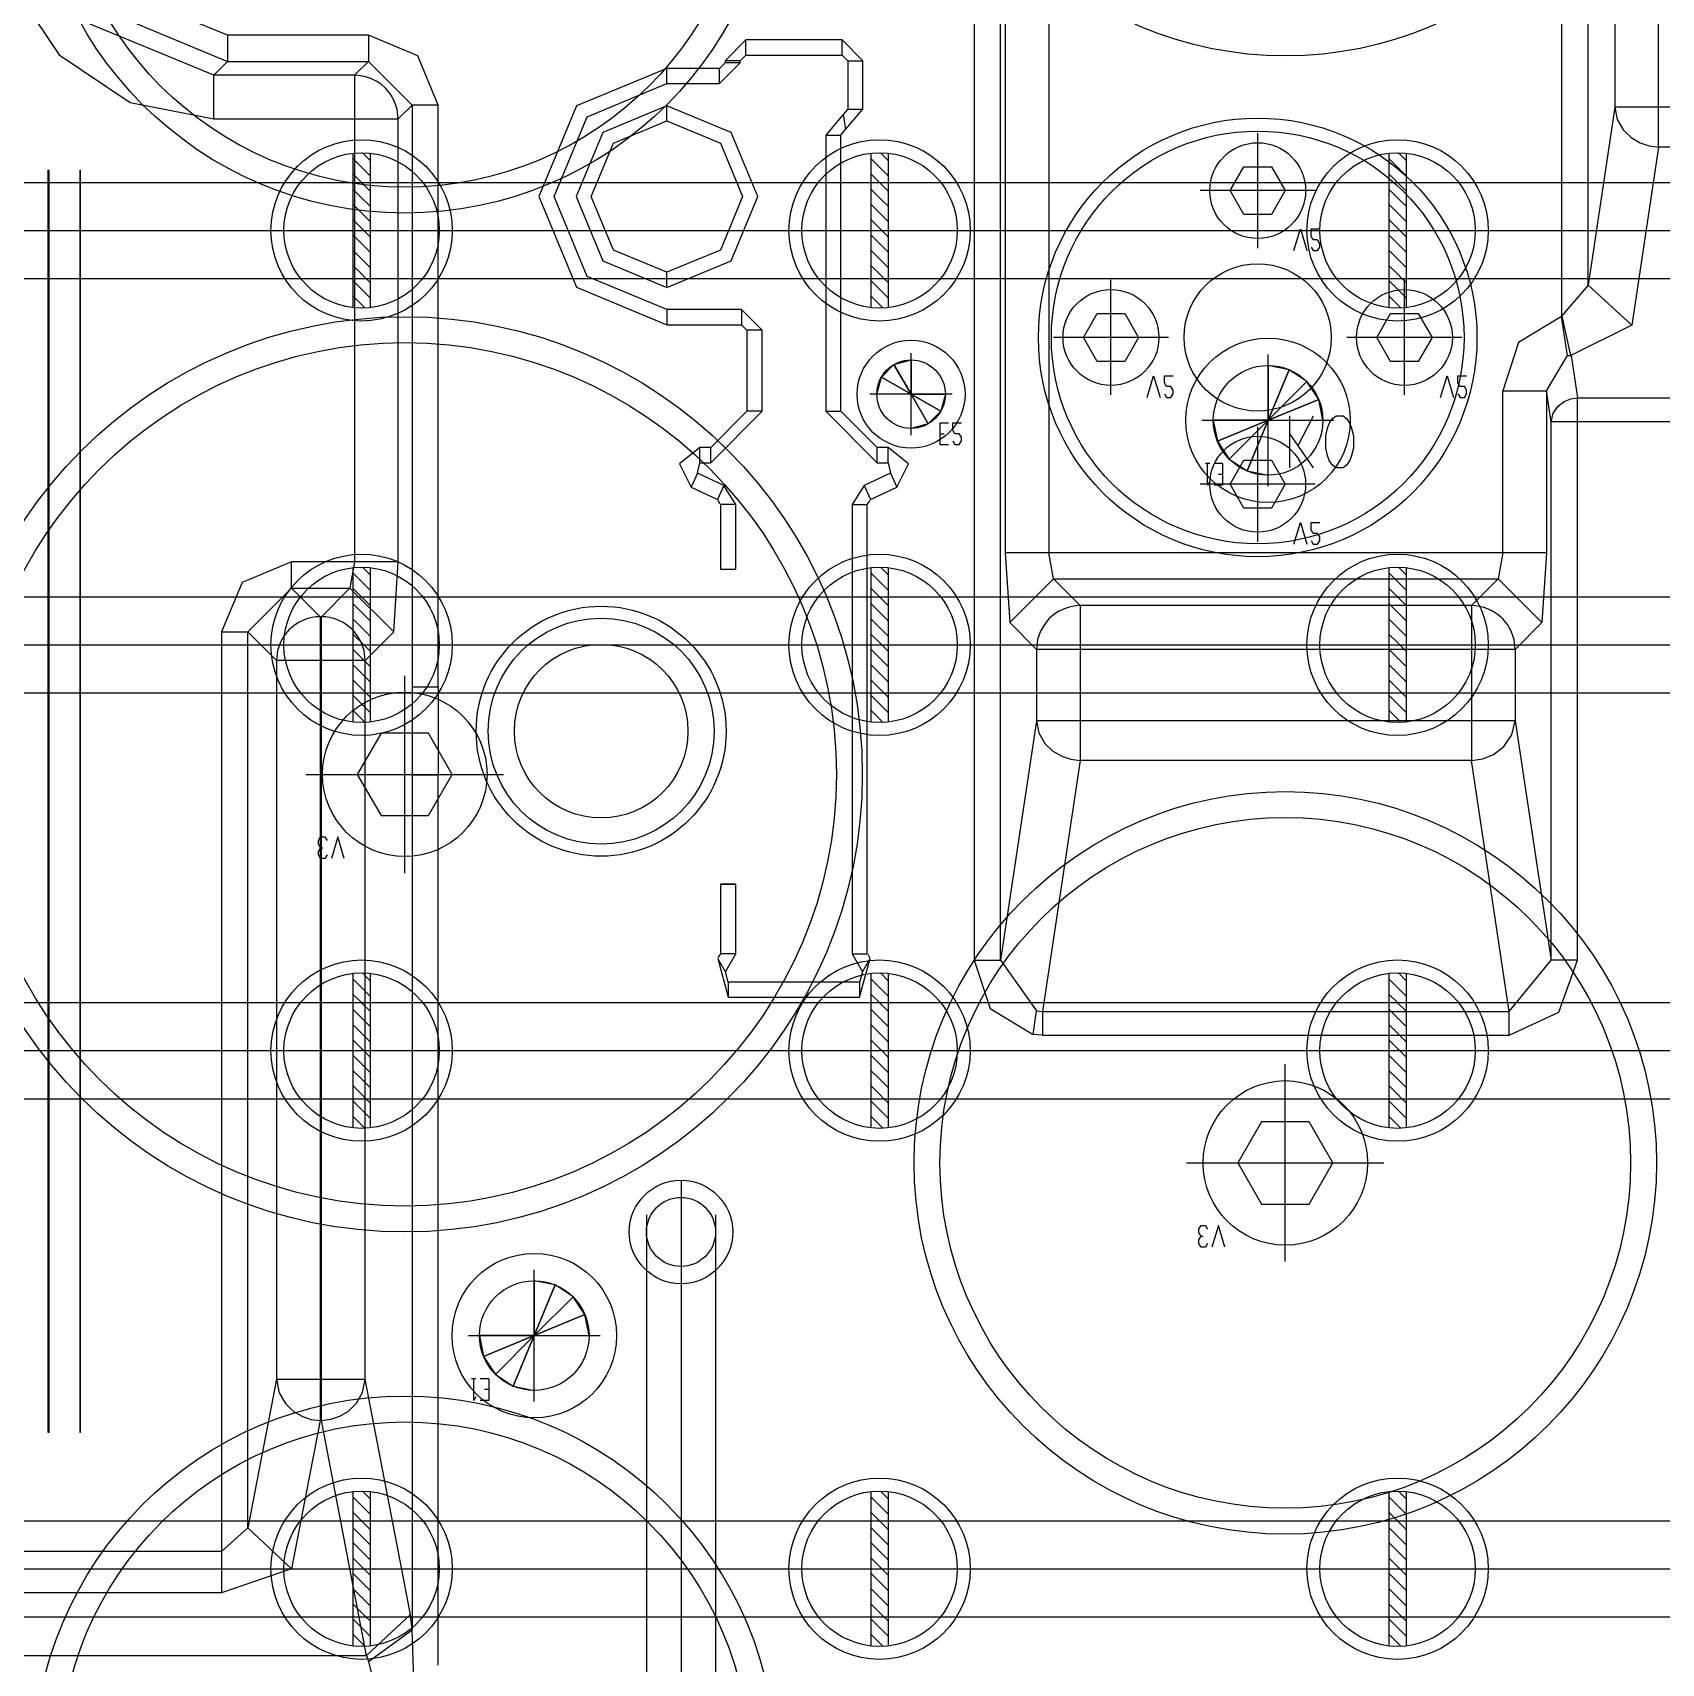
# Model space of a CAD drawing. Header units: millimetres. Extents: x -1 to 1014, y -756 to 757.
# Drawn here: x 125.1 to 175.8, y 266.5 to 317.2 of the extents above; entities that cross this region are included whole.
import ezdxf

# ---------------------------------------------------------------- set-up
doc = ezdxf.new("R2010")
doc.units = ezdxf.units.MM

# ---------------------------------------------------------------- blocks, each defined once
blk = doc.blocks.new('blockName2')
for points in [[(154.435, 337.868), (154.435, 288.337)], [(156.755, 338.153), (156.755, 301.008)], [(172.713, 308.379), (172.713, 338.153)], [(174.359, 338.168), (174.359, 314.862)], [(175.718, 313.627), (175.718, 338.168)], [(173.528, 309.325), (173.528, 337.338)], [(155.251, 288.337), (155.251, 337.052)], [(155.395, 337.196), (155.395, 301.008)], [(125.768, 321.728), (127.36, 317.882), (131.206, 316.289)], [(131.206, 317.105), (127.936, 318.457), (126.583, 321.728)], [(123.978, 321.298), (124.494, 318.695), (125.967, 316.489), (128.174, 315.016), (130.776, 314.499)], [(130.776, 315.859), (126.926, 317.448), (125.338, 321.298)], [(135.584, 317.105), (131.206, 317.105)], [(131.206, 317.105), (131.206, 316.289)], [(137.76, 314.929), (137.123, 316.468), (135.584, 317.105)], [(135.584, 317.105), (135.584, 316.289)], [(147.324, 316.956), (146.679, 316.311)], [(150.323, 316.956), (147.324, 316.956)], [(147.324, 316.484), (147.324, 316.956)], [(150.968, 316.311), (150.323, 316.956)], [(150.323, 316.484), (150.323, 316.956)], [(130.776, 315.859), (131.206, 316.289)], [(131.206, 316.289), (135.584, 316.289)], [(135.584, 316.289), (135.154, 315.859)], [(136.944, 314.929), (135.584, 316.289)], [(144.871, 316.07), (142.054, 314.903), (140.887, 312.086), (142.054, 309.268), (144.871, 308.101)], [(144.871, 315.598), (144.871, 316.07)], [(146.506, 316.07), (144.871, 316.07)], [(146.506, 315.598), (147.151, 316.243)], [(146.679, 316.243), (146.506, 316.07)], [(146.506, 315.598), (146.506, 316.07)], [(146.679, 316.311), (146.679, 316.243)], [(147.151, 316.311), (146.679, 316.311)], [(147.151, 316.243), (146.679, 316.243)], [(147.151, 316.311), (147.324, 316.484)], [(147.151, 316.243), (147.151, 316.311)], [(147.324, 316.484), (150.323, 316.484)], [(150.323, 316.484), (150.496, 316.311)], [(150.496, 316.311), (150.496, 314.806)], [(150.496, 316.311), (150.968, 316.311)], [(150.968, 314.806), (150.968, 316.311)], [(130.776, 314.499), (130.776, 315.859)], [(135.154, 315.859), (130.776, 315.859)], [(135.154, 315.859), (135.154, 300.723)], [(136.514, 314.499), (136.478, 314.802), (136.39, 315.06), (136.268, 315.273), (136.127, 315.444), (135.977, 315.578), (135.826, 315.678), (135.677, 315.752), (135.536, 315.803), (135.403, 315.835), (135.282, 315.852), (135.154, 315.859)], [(144.871, 308.574), (142.387, 309.603), (141.359, 312.086), (142.387, 314.569), (144.871, 315.598)], [(144.871, 315.598), (146.506, 315.598)], [(130.776, 314.499), (136.514, 314.499)], [(136.514, 314.499), (136.944, 314.929)], [(136.514, 300.723), (136.514, 314.499)], [(136.944, 314.929), (136.944, 296.824)], [(137.76, 314.929), (136.944, 314.929)], [(137.76, 296.824), (137.76, 314.929)], [(144.871, 314.911), (142.873, 314.083), (142.045, 312.086), (142.873, 310.088), (144.871, 309.26)], [(144.871, 309.26), (146.869, 310.088), (147.697, 312.086), (146.869, 314.083), (144.871, 314.911)], [(144.871, 314.439), (144.871, 314.911)], [(150.352, 314.635), (149.814, 314)], [(150.496, 314.806), (150.352, 314.635)], [(150.352, 314.635), (150.43, 314.17)], [(150.43, 314.17), (150.968, 314.806)], [(150.496, 314.806), (150.968, 314.806)], [(174.359, 314.862), (173.528, 309.325)], [(206.853, 314.862), (174.359, 314.862)], [(174.359, 314.862), (174.435, 314.486), (174.622, 314.161), (174.871, 313.918), (175.145, 313.757), (175.427, 313.663), (175.718, 313.627)], [(144.871, 309.732), (143.207, 310.422), (142.517, 312.086), (143.207, 313.749), (144.871, 314.439)], [(144.871, 314.439), (146.535, 313.749), (147.224, 312.086), (146.535, 310.422), (144.871, 309.732)], [(149.814, 314), (149.814, 305.407)], [(149.814, 314), (150.286, 314)], [(150.286, 314), (150.43, 314.17)], [(150.286, 305.407), (150.286, 314)], [(163.251, 310.481), (163.251, 314.058)], [(175.718, 313.627), (174.888, 308.09)], [(206.853, 313.627), (175.718, 313.627)], [(135.105, 313.436), (135.105, 308.632)], [(135.105, 313.27), (135.374, 313.001)], [(135.374, 313.001), (135.642, 312.732)], [(135.4, 313.45), (135.642, 313.207)], [(135.642, 313.436), (135.642, 308.632)], [(151.219, 313.436), (151.219, 308.632)], [(151.219, 313.27), (151.488, 313.001)], [(151.488, 313.001), (151.756, 312.732)], [(151.514, 313.45), (151.756, 313.207)], [(151.756, 313.436), (151.756, 308.632)], [(162.822, 311.526), (162.392, 312.27), (162.822, 313.013), (163.68, 313.013), (164.109, 312.27), (163.68, 311.526), (162.822, 311.526)], [(167.333, 313.436), (167.333, 308.632)], [(167.333, 313.27), (167.602, 313.001)], [(167.602, 313.001), (167.87, 312.732)], [(167.627, 313.45), (167.87, 313.207)], [(167.87, 313.436), (167.87, 308.632)], [(96.4318, 312.527), (270.999, 312.527)], [(125.627, 273.648), (125.627, 312.905)], [(125.627, 312.905), (125.653, 312.905)], [(125.653, 273.648), (125.653, 312.905)], [(126.607, 312.905), (126.607, 273.648)], [(126.607, 312.905), (126.633, 312.905)], [(126.633, 273.648), (126.633, 312.905)], [(135.105, 312.795), (135.373, 312.527)], [(135.373, 312.527), (135.374, 312.526)], [(135.374, 312.526), (135.642, 312.258)], [(151.219, 312.795), (151.486, 312.527)], [(151.486, 312.527), (151.488, 312.526)], [(151.488, 312.526), (151.756, 312.258)], [(167.333, 312.795), (167.6, 312.527)], [(167.6, 312.527), (167.602, 312.526)], [(167.602, 312.526), (167.87, 312.258)], [(135.105, 312.32), (135.374, 312.051)], [(135.374, 312.051), (135.642, 311.783)], [(151.219, 312.32), (151.488, 312.051)], [(151.488, 312.051), (151.756, 311.783)], [(165.039, 312.27), (161.462, 312.27)], [(167.333, 312.32), (167.602, 312.051)], [(167.602, 312.051), (167.87, 311.783)], [(135.105, 311.845), (135.374, 311.577)], [(135.374, 311.577), (135.642, 311.308)], [(151.219, 311.845), (151.488, 311.577)], [(151.488, 311.577), (151.756, 311.308)], [(167.333, 311.845), (167.602, 311.577)], [(167.602, 311.577), (167.87, 311.308)], [(96.4318, 311.034), (272.492, 311.034)], [(135.105, 311.371), (135.374, 311.102)], [(135.374, 311.102), (135.441, 311.034)], [(135.441, 311.034), (135.642, 310.833)], [(151.219, 311.371), (151.488, 311.102)], [(151.488, 311.102), (151.555, 311.034)], [(151.555, 311.034), (151.756, 310.833)], [(164.377, 310.405), (164.578, 311.077), (164.78, 310.405)], [(164.914, 310.517), (164.981, 310.405), (165.115, 310.405), (165.182, 310.517), (165.182, 310.629), (165.115, 310.741), (164.981, 310.741), (164.914, 310.853), (164.914, 311.077), (165.182, 311.077)], [(167.333, 311.371), (167.602, 311.102)], [(167.602, 311.102), (167.669, 311.034)], [(167.669, 311.034), (167.87, 310.833)], [(135.105, 310.896), (135.374, 310.627)], [(135.374, 310.627), (135.642, 310.359)], [(151.219, 310.896), (151.488, 310.627)], [(151.488, 310.627), (151.756, 310.359)], [(167.333, 310.896), (167.602, 310.627)], [(167.602, 310.627), (167.87, 310.359)], [(135.105, 310.421), (135.374, 310.152)], [(135.105, 309.946), (135.374, 309.678)], [(135.374, 310.152), (135.642, 309.884)], [(151.219, 310.421), (151.488, 310.152)], [(151.219, 309.946), (151.488, 309.678)], [(151.488, 310.152), (151.756, 309.884)], [(167.333, 310.421), (167.602, 310.152)], [(167.333, 309.946), (167.602, 309.678)], [(167.602, 310.152), (167.87, 309.884)], [(96.4318, 309.541), (270.999, 309.541)], [(135.105, 309.471), (135.374, 309.203)], [(135.374, 309.678), (135.51, 309.541)], [(135.51, 309.541), (135.642, 309.409)], [(144.871, 309.26), (144.871, 309.732)], [(151.219, 309.471), (151.488, 309.203)], [(151.488, 309.678), (151.624, 309.541)], [(151.624, 309.541), (151.756, 309.409)], [(158.685, 305.915), (158.685, 309.493)], [(167.333, 309.471), (167.602, 309.203)], [(167.602, 309.678), (167.738, 309.541)], [(167.738, 309.541), (167.87, 309.409)], [(167.816, 305.915), (167.816, 309.493)], [(135.105, 308.997), (135.374, 308.728)], [(135.374, 309.203), (135.642, 308.934)], [(151.219, 308.997), (151.488, 308.728)], [(151.488, 309.203), (151.756, 308.934)], [(167.333, 308.997), (167.602, 308.728)], [(167.602, 309.203), (167.87, 308.934)], [(173.528, 309.325), (172.713, 308.379)], [(173.528, 309.325), (174.888, 308.09)], [(135.374, 308.728), (135.479, 308.623)], [(144.871, 308.574), (144.871, 308.101)], [(147.188, 308.574), (144.871, 308.574)], [(147.833, 307.929), (147.188, 308.574)], [(147.188, 308.574), (147.188, 308.101)], [(151.488, 308.728), (151.593, 308.623)], [(158.256, 306.96), (157.827, 307.704), (158.256, 308.448), (159.114, 308.448), (159.544, 307.704), (159.114, 306.96), (158.256, 306.96)], [(167.387, 306.96), (166.958, 307.704), (167.387, 308.448), (168.246, 308.448), (168.675, 307.704), (168.246, 306.96), (167.387, 306.96)], [(167.602, 308.728), (167.707, 308.623)], [(144.871, 308.101), (147.188, 308.101)], [(147.188, 308.101), (147.361, 307.929)], [(147.361, 307.929), (147.361, 305.407)], [(147.833, 307.929), (147.361, 307.929)], [(147.833, 305.407), (147.833, 307.929)], [(172.706, 308.358), (171.367, 307.545), (170.877, 306.044)], [(172.727, 308.361), (172.706, 308.358)], [(172.889, 307.138), (172.706, 308.358)], [(172.713, 308.379), (172.727, 308.361)], [(172.996, 307.144), (172.727, 308.361)], [(174.888, 308.09), (173.018, 307.154)], [(160.474, 307.704), (156.897, 307.704)], [(169.605, 307.704), (166.028, 307.704)], [(152.468, 304.66), (152.468, 307.218)], [(163.573, 303.079), (163.573, 307.172)], [(172.237, 306.044), (172.889, 307.138)], [(172.889, 307.138), (172.999, 307.144)], [(173.018, 307.154), (173.007, 307.15), (172.999, 307.146)], [(172.999, 307.146), (173.197, 305.825)], [(159.811, 305.84), (160.012, 306.511), (160.214, 305.84)], [(160.348, 305.951), (160.415, 305.84), (160.55, 305.84), (160.617, 305.951), (160.617, 306.063), (160.55, 306.175), (160.415, 306.175), (160.348, 306.287), (160.348, 306.511), (160.617, 306.511)], [(168.942, 305.84), (169.144, 306.511), (169.345, 305.84)], [(169.479, 305.951), (169.547, 305.84), (169.681, 305.84), (169.748, 305.951), (169.748, 306.063), (169.681, 306.175), (169.547, 306.175), (169.479, 306.287), (169.479, 306.511), (169.748, 306.511)], [(153.747, 305.939), (151.189, 305.939)], [(170.877, 306.044), (172.237, 306.044)], [(170.877, 301.008), (170.877, 306.044)], [(172.237, 306.044), (172.237, 301.008)], [(172.381, 305.083), (172.237, 306.044)], [(146.234, 303.808), (147.833, 305.407)], [(147.361, 305.407), (146.234, 304.28)], [(147.833, 305.407), (147.361, 305.407)], [(149.814, 305.407), (151.413, 303.808)], [(149.814, 305.407), (150.286, 305.407)], [(151.413, 304.28), (150.286, 305.407)], [(172.381, 305.083), (172.446, 305.353), (172.596, 305.569), (172.788, 305.714), (172.99, 305.795), (173.197, 305.825)], [(173.197, 288.337), (173.197, 305.825)], [(173.197, 305.825), (183.564, 305.825)], [(153.361, 305.047), (153.361, 304.375), (153.629, 304.375)], [(153.361, 305.047), (153.629, 305.047)], [(153.764, 304.487), (153.831, 304.375), (153.965, 304.375), (154.032, 304.487), (154.032, 304.599), (153.965, 304.711), (153.831, 304.711), (153.764, 304.823), (153.764, 305.047), (154.032, 305.047)], [(161.527, 305.126), (165.62, 305.126)], [(163.251, 301.35), (163.251, 304.927)], [(164.24, 305.262), (164.24, 303.65)], [(164.508, 304.341), (164.992, 305.262)], [(165.69, 303.65), (165.583, 303.727), (165.475, 303.881), (165.422, 304.034), (165.368, 304.264), (165.368, 304.648), (165.422, 304.878), (165.475, 305.032), (165.583, 305.185), (165.69, 305.262), (165.905, 305.262), (166.012, 305.185), (166.12, 305.032), (166.174, 304.878), (166.227, 304.648), (166.227, 304.264), (166.174, 304.034), (166.12, 303.881), (166.012, 303.727), (165.905, 303.65), (165.69, 303.65)], [(172.381, 288.337), (172.381, 305.083)], [(183.564, 305.083), (172.381, 305.083)], [(153.361, 304.711), (153.495, 304.711)], [(164.992, 303.65), (164.24, 304.725)], [(145.893, 304.28), (145.263, 303.775), (145.621, 303.051)], [(145.893, 303.808), (145.893, 304.28)], [(146.234, 304.28), (145.893, 304.28)], [(146.234, 303.808), (146.234, 304.28)], [(151.413, 303.808), (151.413, 304.28)], [(151.754, 304.28), (151.413, 304.28)], [(152.026, 303.051), (152.384, 303.775), (151.754, 304.28)], [(151.754, 303.808), (151.754, 304.28)], [(162.822, 302.395), (162.392, 303.138), (162.822, 303.882), (163.68, 303.882), (164.109, 303.138), (163.68, 302.395), (162.822, 302.395)], [(145.82, 303.479), (145.621, 303.051)], [(145.82, 303.479), (145.893, 303.808)], [(146.643, 303.095), (145.82, 303.479)], [(145.893, 303.808), (146.234, 303.808)], [(151.827, 303.479), (151.004, 303.095)], [(151.413, 303.808), (151.754, 303.808)], [(151.754, 303.808), (151.827, 303.479)], [(151.827, 303.479), (152.026, 303.051)], [(161.758, 303.781), (161.624, 303.781)], [(161.758, 303.221), (161.691, 303.109), (161.691, 303.781)], [(162.161, 303.781), (162.161, 303.109), (161.892, 303.109)], [(162.161, 303.781), (161.892, 303.781)], [(162.161, 303.445), (162.027, 303.445)], [(145.621, 303.051), (146.443, 302.667)], [(146.643, 303.095), (146.443, 302.667)], [(147.015, 302.51), (146.643, 303.095)], [(151.004, 303.095), (150.632, 302.51)], [(151.004, 303.095), (151.204, 302.667)], [(151.204, 302.667), (152.026, 303.051)], [(165.039, 303.138), (161.462, 303.138)], [(146.443, 302.667), (146.515, 302.532)], [(146.543, 302.51), (146.543, 300.5)], [(147.015, 302.51), (146.543, 302.51)], [(147.015, 300.5), (147.015, 302.51)], [(150.632, 302.51), (150.632, 288.533)], [(150.632, 302.51), (151.104, 302.51)], [(151.104, 302.51), (151.197, 302.633)], [(151.104, 288.533), (151.104, 302.51)], [(164.377, 301.274), (164.578, 301.945), (164.78, 301.274)], [(164.914, 301.386), (164.981, 301.274), (165.115, 301.274), (165.182, 301.386), (165.182, 301.498), (165.115, 301.61), (164.981, 301.61), (164.914, 301.722), (164.914, 301.945), (165.182, 301.945)], [(155.395, 301.008), (155.537, 298.833)], [(172.237, 301.008), (155.395, 301.008)], [(156.897, 300.193), (156.755, 301.008)], [(170.877, 301.008), (170.735, 300.193)], [(172.237, 301.008), (172.095, 298.833)], [(133.194, 300.723), (131.656, 300.086), (131.019, 298.547)], [(136.514, 300.723), (133.194, 300.723)], [(133.194, 299.907), (133.194, 300.723)], [(135.154, 300.723), (135.012, 299.907)], [(135.105, 300.545), (135.105, 295.741)], [(135.105, 300.378), (135.374, 300.11)], [(135.4, 300.559), (135.642, 300.316)], [(135.642, 300.545), (135.642, 295.741)], [(136.372, 298.547), (136.514, 300.723)], [(146.543, 300.5), (147.015, 300.5)], [(146.543, 300.5), (147.015, 300.5)], [(151.219, 300.545), (151.219, 295.741)], [(151.219, 300.378), (151.488, 300.11)], [(151.514, 300.559), (151.756, 300.316)], [(151.756, 300.545), (151.756, 295.741)], [(167.333, 300.545), (167.333, 295.741)], [(167.333, 300.378), (167.602, 300.11)], [(167.627, 300.559), (167.87, 300.316)], [(167.87, 300.545), (167.87, 295.741)], [(133.194, 299.907), (131.835, 298.547)], [(134.082, 299.019), (133.194, 299.907)], [(133.194, 299.907), (135.012, 299.907)], [(135.012, 299.907), (134.125, 299.019)], [(135.012, 299.907), (136.372, 298.547)], [(135.105, 299.904), (135.373, 299.636)], [(135.374, 300.11), (135.642, 299.841)], [(151.219, 299.904), (151.486, 299.636)], [(151.488, 300.11), (151.756, 299.841)], [(156.897, 300.193), (155.537, 298.833)], [(156.897, 300.193), (170.735, 300.193)], [(157.727, 299.362), (156.897, 300.193)], [(167.333, 299.904), (167.6, 299.636)], [(167.602, 300.11), (167.87, 299.841)], [(170.735, 300.193), (169.905, 299.362)], [(172.095, 298.833), (170.735, 300.193)], [(96.4318, 299.636), (270.999, 299.636)], [(135.105, 299.429), (135.374, 299.16)], [(135.373, 299.636), (135.374, 299.635)], [(135.374, 299.635), (135.642, 299.367)], [(151.219, 299.429), (151.488, 299.16)], [(151.486, 299.636), (151.488, 299.635)], [(151.488, 299.635), (151.756, 299.367)], [(157.727, 299.362), (157.603, 299.356), (157.483, 299.339), (157.35, 299.307), (157.208, 299.257), (157.058, 299.183), (156.906, 299.083), (156.755, 298.949), (156.614, 298.778), (156.492, 298.564), (156.403, 298.306), (156.367, 298.003)], [(169.905, 299.362), (157.727, 299.362)], [(157.727, 299.362), (157.727, 294.545)], [(167.333, 299.429), (167.602, 299.16)], [(167.6, 299.636), (167.602, 299.635)], [(167.602, 299.635), (167.87, 299.367)], [(171.265, 298.003), (171.229, 298.305), (171.141, 298.564), (171.019, 298.777), (170.878, 298.948), (170.728, 299.081), (170.577, 299.182), (170.428, 299.255), (170.286, 299.306), (170.154, 299.338), (170.033, 299.356), (169.905, 299.362)], [(169.905, 299.362), (169.905, 294.545)], [(134.082, 299.019), (133.958, 299.013), (133.838, 298.996), (133.705, 298.964), (133.563, 298.914), (133.413, 298.84), (133.261, 298.739), (133.11, 298.606), (132.969, 298.435), (132.846, 298.221), (132.758, 297.963), (132.722, 297.66)], [(134.082, 299.019), (134.082, 274.019)], [(134.125, 299.019), (134.082, 299.019)], [(134.125, 274.019), (134.125, 299.019)], [(135.485, 297.66), (135.449, 297.962), (135.361, 298.221), (135.239, 298.434), (135.098, 298.605), (134.948, 298.738), (134.796, 298.839), (134.648, 298.912), (134.506, 298.963), (134.374, 298.995), (134.253, 299.013), (134.125, 299.019)], [(135.105, 298.954), (135.374, 298.686)], [(135.374, 299.16), (135.642, 298.892)], [(151.219, 298.954), (151.488, 298.686)], [(151.488, 299.16), (151.756, 298.892)], [(155.537, 298.833), (156.367, 298.003)], [(167.333, 298.954), (167.602, 298.686)], [(167.602, 299.16), (167.87, 298.892)], [(172.095, 298.833), (171.265, 298.003)], [(131.019, 298.547), (131.019, 268.661)], [(131.019, 298.547), (131.835, 298.547)], [(131.835, 270.681), (131.835, 298.547)], [(131.835, 298.547), (132.722, 297.66)], [(135.105, 298.479), (135.374, 298.211)], [(135.374, 298.686), (135.642, 298.417)], [(135.485, 297.66), (136.372, 298.547)], [(151.219, 298.479), (151.488, 298.211)], [(151.488, 298.686), (151.756, 298.417)], [(167.333, 298.479), (167.602, 298.211)], [(167.602, 298.686), (167.87, 298.417)], [(96.4318, 298.143), (272.492, 298.143)], [(135.105, 298.005), (135.374, 297.736)], [(135.374, 298.211), (135.441, 298.143)], [(135.441, 298.143), (135.642, 297.942)], [(151.219, 298.005), (151.488, 297.736)], [(151.488, 298.211), (151.555, 298.143)], [(151.555, 298.143), (151.756, 297.942)], [(171.265, 298.003), (156.367, 298.003)], [(156.367, 298.003), (156.367, 295.781)], [(167.333, 298.005), (167.602, 297.736)], [(167.602, 298.211), (167.669, 298.143)], [(167.669, 298.143), (167.87, 297.942)], [(171.265, 298.003), (171.265, 295.781)], [(132.722, 297.66), (132.722, 275.3)], [(135.485, 297.66), (132.722, 297.66)], [(135.105, 297.53), (135.374, 297.261)], [(135.374, 297.736), (135.642, 297.467)], [(135.374, 297.261), (135.642, 296.993)], [(135.485, 275.3), (135.485, 297.66)], [(151.219, 297.53), (151.488, 297.261)], [(151.488, 297.736), (151.756, 297.467)], [(151.488, 297.261), (151.756, 296.993)], [(167.333, 297.53), (167.602, 297.261)], [(167.602, 297.736), (167.87, 297.467)], [(167.602, 297.261), (167.87, 296.993)], [(135.105, 297.055), (135.374, 296.787)], [(135.374, 296.787), (135.51, 296.65)], [(136.717, 291.045), (136.717, 297.184)], [(136.944, 296.824), (136.944, 294.091)], [(137.76, 296.824), (136.944, 296.824)], [(137.76, 296.824), (137.76, 294.091)], [(151.219, 297.055), (151.488, 296.787)], [(151.488, 296.787), (151.624, 296.65)], [(167.333, 297.055), (167.602, 296.787)], [(167.602, 296.787), (167.738, 296.65)], [(96.4318, 296.65), (270.999, 296.65)], [(135.105, 296.58), (135.374, 296.312)], [(135.374, 296.312), (135.642, 296.043)], [(135.51, 296.65), (135.642, 296.518)], [(151.219, 296.58), (151.488, 296.312)], [(151.488, 296.312), (151.756, 296.043)], [(151.624, 296.65), (151.756, 296.518)], [(167.333, 296.58), (167.602, 296.312)], [(167.602, 296.312), (167.87, 296.043)], [(167.738, 296.65), (167.87, 296.518)], [(135.105, 296.106), (135.374, 295.837)], [(135.374, 295.837), (135.479, 295.732)], [(151.219, 296.106), (151.488, 295.837)], [(151.488, 295.837), (151.593, 295.732)], [(156.367, 295.781), (155.251, 288.337)], [(171.265, 295.781), (156.367, 295.781)], [(156.367, 295.781), (156.444, 295.405), (156.63, 295.079), (156.88, 294.837), (157.154, 294.676), (157.436, 294.582), (157.727, 294.545)], [(167.333, 296.106), (167.602, 295.837)], [(167.602, 295.837), (167.707, 295.732)], [(169.905, 294.545), (170.255, 294.596), (170.592, 294.733), (170.911, 294.976), (171.161, 295.339), (171.265, 295.781)], [(171.265, 295.781), (172.381, 288.337)], [(137.455, 292.836), (138.193, 294.115), (137.455, 295.394), (135.978, 295.394), (135.24, 294.115), (135.978, 292.836), (137.455, 292.836)], [(157.727, 294.545), (156.557, 286.743)], [(169.905, 294.545), (157.727, 294.545)], [(171.075, 286.743), (169.905, 294.545)], [(133.647, 294.115), (139.786, 294.115)], [(136.944, 294.091), (136.944, 267.503)], [(137.76, 294.091), (136.944, 294.091)], [(137.76, 266.402), (137.76, 294.091)], [(134.097, 291.831), (134.03, 291.943), (134.03, 292.055), (134.097, 292.167), (134.232, 292.167), (134.299, 292.055)], [(134.836, 291.495), (134.634, 292.167), (134.433, 291.495)], [(134.299, 291.607), (134.232, 291.495), (134.097, 291.495), (134.03, 291.607), (134.03, 291.719), (134.097, 291.831), (134.164, 291.831)], [(147.015, 290.695), (146.543, 290.696)], [(146.543, 290.696), (146.543, 288.533)], [(147.015, 290.687), (146.543, 290.687)], [(147.015, 288.533), (147.015, 290.695)], [(146.457, 288.383), (146.779, 287.18)], [(146.693, 287.974), (146.457, 288.383)], [(146.543, 288.533), (146.46, 288.414)], [(147.015, 288.533), (146.543, 288.533)], [(146.693, 287.974), (147.015, 288.533)], [(150.632, 288.533), (150.954, 287.974)], [(150.632, 288.533), (151.104, 288.533)], [(150.868, 287.18), (151.19, 288.383)], [(150.954, 287.974), (151.19, 288.383)], [(151.19, 288.383), (151.129, 288.515)], [(154.435, 288.337), (154.925, 286.836), (156.264, 286.024)], [(154.435, 288.337), (155.251, 288.337)], [(155.251, 288.337), (156.374, 286.755)], [(171.075, 286.743), (172.381, 288.337)], [(171.075, 286.002), (172.615, 286.722), (173.197, 288.337)], [(173.197, 288.337), (172.381, 288.337)], [(135.105, 287.923), (135.105, 283.118)], [(135.105, 287.756), (135.374, 287.487)], [(135.4, 287.936), (135.642, 287.693)], [(135.642, 287.923), (135.642, 283.118)], [(146.779, 287.652), (146.693, 287.974)], [(150.868, 287.652), (146.779, 287.652)], [(146.779, 287.652), (146.779, 287.18)], [(150.954, 287.974), (150.868, 287.652)], [(150.868, 287.652), (150.868, 287.18)], [(151.219, 287.923), (151.219, 283.118)], [(151.219, 287.756), (151.488, 287.487)], [(151.514, 287.936), (151.756, 287.693)], [(151.756, 287.923), (151.756, 283.118)], [(167.333, 287.923), (167.333, 283.118)], [(167.333, 287.756), (167.602, 287.487)], [(167.627, 287.936), (167.87, 287.693)], [(167.87, 287.923), (167.87, 283.118)], [(135.105, 287.281), (135.373, 287.014)], [(135.374, 287.487), (135.642, 287.219)], [(146.779, 287.18), (150.868, 287.18)], [(151.219, 287.281), (151.486, 287.014)], [(151.488, 287.487), (151.756, 287.219)], [(167.333, 287.281), (167.6, 287.014)], [(167.602, 287.487), (167.87, 287.219)], [(96.4318, 287.014), (270.999, 287.014)], [(135.105, 286.806), (135.374, 286.538)], [(135.373, 287.014), (135.374, 287.013)], [(135.374, 287.013), (135.642, 286.744)], [(151.219, 286.806), (151.488, 286.538)], [(151.486, 287.014), (151.488, 287.013)], [(151.488, 287.013), (151.756, 286.744)], [(156.264, 286.024), (156.374, 286.755)], [(156.374, 286.755), (156.557, 286.743)], [(156.557, 286.743), (171.075, 286.743)], [(156.557, 286.743), (156.557, 286.002)], [(167.333, 286.806), (167.602, 286.538)], [(167.6, 287.014), (167.602, 287.013)], [(167.602, 287.013), (167.87, 286.744)], [(171.075, 286.002), (171.075, 286.743)], [(135.105, 286.332), (135.374, 286.063)], [(135.374, 286.538), (135.642, 286.269)], [(151.219, 286.332), (151.488, 286.063)], [(151.488, 286.538), (151.756, 286.269)], [(167.333, 286.332), (167.602, 286.063)], [(167.602, 286.538), (167.87, 286.269)], [(135.105, 285.857), (135.374, 285.588)], [(135.374, 286.063), (135.642, 285.794)], [(135.374, 285.588), (135.441, 285.521)], [(151.219, 285.857), (151.488, 285.588)], [(151.488, 286.063), (151.756, 285.794)], [(151.488, 285.588), (151.555, 285.521)], [(156.557, 286.002), (156.264, 286.024)], [(156.557, 286.002), (171.075, 286.002)], [(167.333, 285.857), (167.602, 285.588)], [(167.602, 286.063), (167.87, 285.794)], [(167.602, 285.588), (167.669, 285.521)], [(96.4318, 285.521), (272.492, 285.521)], [(135.105, 285.382), (135.374, 285.113)], [(135.374, 285.113), (135.642, 284.845)], [(135.441, 285.521), (135.642, 285.32)], [(151.219, 285.382), (151.488, 285.113)], [(151.488, 285.113), (151.756, 284.845)], [(151.555, 285.521), (151.756, 285.32)], [(164.11, 278.959), (164.11, 285.099)], [(167.333, 285.382), (167.602, 285.113)], [(167.602, 285.113), (167.87, 284.845)], [(167.669, 285.521), (167.87, 285.32)], [(135.105, 284.907), (135.374, 284.639)], [(135.374, 284.639), (135.642, 284.37)], [(151.219, 284.907), (151.488, 284.639)], [(151.488, 284.639), (151.756, 284.37)], [(167.333, 284.907), (167.602, 284.639)], [(167.602, 284.639), (167.87, 284.37)], [(135.105, 284.433), (135.374, 284.164)], [(135.374, 284.164), (135.51, 284.027)], [(151.219, 284.433), (151.488, 284.164)], [(151.488, 284.164), (151.624, 284.027)], [(167.333, 284.433), (167.602, 284.164)], [(167.602, 284.164), (167.738, 284.027)], [(96.4318, 284.027), (270.999, 284.027)], [(135.105, 283.958), (135.374, 283.689)], [(135.374, 283.689), (135.642, 283.421)], [(135.51, 284.027), (135.642, 283.895)], [(151.219, 283.958), (151.488, 283.689)], [(151.488, 283.689), (151.756, 283.421)], [(151.624, 284.027), (151.756, 283.895)], [(167.333, 283.958), (167.602, 283.689)], [(167.602, 283.689), (167.87, 283.421)], [(167.738, 284.027), (167.87, 283.895)], [(135.105, 283.483), (135.374, 283.214)], [(135.374, 283.214), (135.479, 283.109)], [(151.219, 283.483), (151.488, 283.214)], [(151.488, 283.214), (151.593, 283.109)], [(164.849, 280.75), (165.587, 282.029), (164.849, 283.308), (163.372, 283.308), (162.633, 282.029), (163.372, 280.75), (164.849, 280.75)], [(167.333, 283.483), (167.602, 283.214)], [(167.602, 283.214), (167.707, 283.109)], [(161.041, 282.029), (167.18, 282.029)], [(145.31, 281.492), (145.31, 29.578)], [(144.236, 280.418), (144.236, 37.2676)], [(146.384, 280.418), (146.384, 37.2676)], [(161.491, 279.746), (161.424, 279.857), (161.424, 279.969), (161.491, 280.081), (161.625, 280.081), (161.692, 279.969)], [(162.229, 279.41), (162.028, 280.081), (161.827, 279.41)], [(161.692, 279.522), (161.625, 279.41), (161.491, 279.41), (161.424, 279.522), (161.424, 279.634), (161.491, 279.746), (161.558, 279.746)], [(140.745, 274.611), (140.745, 278.704)], [(138.699, 276.658), (142.792, 276.658)], [(132.722, 275.3), (131.835, 270.681)], [(132.722, 275.3), (132.809, 274.877), (133.006, 274.541), (133.259, 274.299), (133.53, 274.142), (133.802, 274.053), (134.082, 274.019)], [(132.722, 275.3), (135.485, 275.3)], [(134.125, 274.019), (134.421, 274.056), (134.694, 274.149), (134.962, 274.309), (135.21, 274.552), (135.401, 274.886), (135.485, 275.3)], [(136.89, 267.984), (135.485, 275.3)], [(138.93, 275.313), (138.796, 275.313)], [(138.93, 274.753), (138.863, 274.642), (138.863, 275.313)], [(139.333, 275.313), (139.333, 274.642), (139.064, 274.642)], [(139.333, 275.313), (139.064, 275.313)], [(139.333, 274.977), (139.199, 274.977)], [(134.082, 274.019), (133.194, 269.4)], [(134.125, 274.019), (134.082, 274.019)], [(135.53, 266.703), (134.125, 274.019)], [(125.653, 273.648), (125.627, 273.648)], [(126.633, 273.648), (126.607, 273.648)], [(135.105, 271.809), (135.105, 267.005)], [(135.105, 271.642), (135.374, 271.373)], [(135.374, 271.373), (135.642, 271.105)], [(135.4, 271.822), (135.642, 271.58)], [(135.642, 271.809), (135.642, 267.005)], [(151.219, 271.809), (151.219, 267.005)], [(151.219, 271.642), (151.488, 271.373)], [(151.488, 271.373), (151.756, 271.105)], [(151.514, 271.822), (151.756, 271.58)], [(151.756, 271.809), (151.756, 267.005)], [(167.333, 271.809), (167.333, 267.005)], [(167.333, 271.642), (167.602, 271.373)], [(167.602, 271.373), (167.87, 271.105)], [(167.627, 271.822), (167.87, 271.58)], [(167.87, 271.809), (167.87, 267.005)], [(96.4318, 270.9), (270.999, 270.9)], [(135.105, 271.167), (135.373, 270.9)], [(135.373, 270.9), (135.374, 270.899)], [(135.374, 270.899), (135.642, 270.63)], [(151.219, 271.167), (151.486, 270.9)], [(151.486, 270.9), (151.488, 270.899)], [(151.488, 270.899), (151.756, 270.63)], [(167.333, 271.167), (167.6, 270.9)], [(167.6, 270.9), (167.602, 270.899)], [(167.602, 270.899), (167.87, 270.63)], [(131.835, 270.681), (131.019, 269.942)], [(131.835, 270.681), (133.194, 269.4)], [(135.105, 270.692), (135.374, 270.424)], [(135.374, 270.424), (135.642, 270.155)], [(151.219, 270.692), (151.488, 270.424)], [(151.488, 270.424), (151.756, 270.155)], [(167.333, 270.692), (167.602, 270.424)], [(167.602, 270.424), (167.87, 270.155)], [(131.019, 269.942), (118.752, 269.942)], [(135.105, 270.218), (135.374, 269.949)], [(135.374, 269.949), (135.642, 269.681)], [(151.219, 270.218), (151.488, 269.949)], [(151.488, 269.949), (151.756, 269.681)], [(167.333, 270.218), (167.602, 269.949)], [(167.602, 269.949), (167.87, 269.681)], [(96.4318, 269.407), (272.492, 269.407)], [(133.194, 269.4), (131.019, 268.661)], [(135.105, 269.743), (135.374, 269.474)], [(135.374, 269.474), (135.441, 269.407)], [(135.441, 269.407), (135.642, 269.206)], [(151.219, 269.743), (151.488, 269.474)], [(151.488, 269.474), (151.555, 269.407)], [(151.555, 269.407), (151.756, 269.206)], [(167.333, 269.743), (167.602, 269.474)], [(167.602, 269.474), (167.669, 269.407)], [(167.669, 269.407), (167.87, 269.206)], [(135.105, 269.268), (135.374, 269)], [(135.374, 269), (135.642, 268.731)], [(151.219, 269.268), (151.488, 269)], [(151.488, 269), (151.756, 268.731)], [(167.333, 269.268), (167.602, 269)], [(167.602, 269), (167.87, 268.731)], [(131.019, 268.661), (118.752, 268.661)], [(135.105, 268.793), (135.374, 268.525)], [(135.374, 268.525), (135.642, 268.256)], [(151.219, 268.793), (151.488, 268.525)], [(151.488, 268.525), (151.756, 268.256)], [(167.333, 268.793), (167.602, 268.525)], [(167.602, 268.525), (167.87, 268.256)], [(96.4318, 267.913), (270.999, 267.913)], [(135.105, 268.319), (135.374, 268.05)], [(135.105, 267.844), (135.374, 267.575)], [(135.374, 268.05), (135.51, 267.913)], [(135.51, 267.913), (135.642, 267.782)], [(135.53, 266.703), (136.89, 267.984)], [(136.944, 267.503), (136.89, 267.984)], [(151.219, 268.319), (151.488, 268.05)], [(151.219, 267.844), (151.488, 267.575)], [(151.488, 268.05), (151.624, 267.913)], [(151.624, 267.913), (151.756, 267.782)], [(167.333, 268.319), (167.602, 268.05)], [(167.333, 267.844), (167.602, 267.575)], [(167.602, 268.05), (167.738, 267.913)], [(167.738, 267.913), (167.87, 267.782)], [(135.105, 267.369), (135.374, 267.101)], [(135.374, 267.575), (135.642, 267.307)], [(135.584, 266.523), (136.944, 267.503)], [(137.002, 265.935), (136.944, 267.503)], [(151.219, 267.369), (151.488, 267.101)], [(151.488, 267.575), (151.756, 267.307)], [(167.333, 267.369), (167.602, 267.101)], [(167.602, 267.575), (167.87, 267.307)], [(135.374, 267.101), (135.479, 266.995)], [(151.488, 267.101), (151.593, 266.995)], [(167.602, 267.101), (167.707, 266.995)], [(119.128, 266.703), (135.53, 266.703)], [(135.53, 266.703), (135.584, 266.523)], [(135.584, 266.523), (135.738, 265.935)]]:
    blk.add_lwpolyline(points)
for points in [[(151.935, 306.862), (152.468, 307.005), (152.468, 305.939), (152.468, 305.939)], [(151.402, 305.939), (151.545, 306.472), (152.468, 305.939), (152.468, 305.939)], [(151.545, 306.472), (151.935, 306.862), (152.468, 305.939), (152.468, 305.939)], [(164.226, 306.701), (163.573, 306.831), (163.573, 305.126), (163.573, 305.126)], [(164.779, 306.332), (164.226, 306.701), (163.573, 305.126), (163.573, 305.126)], [(153.534, 305.939), (153.391, 305.406), (152.468, 305.939), (152.468, 305.939)], [(153.391, 305.406), (153.001, 305.016), (152.468, 305.939), (152.468, 305.939)], [(153.001, 305.016), (152.468, 304.873), (152.468, 305.939), (152.468, 305.939)], [(165.149, 305.778), (164.779, 306.332), (163.573, 305.126), (163.573, 305.126)], [(165.278, 305.126), (165.149, 305.778), (163.573, 305.126), (163.573, 305.126)], [(161.868, 305.126), (161.998, 304.473), (163.573, 305.126), (163.573, 305.126)], [(161.998, 304.473), (162.367, 303.92), (163.573, 305.126), (163.573, 305.126)], [(162.367, 303.92), (162.92, 303.55), (163.573, 305.126), (163.573, 305.126)], [(162.92, 303.55), (163.573, 303.42), (163.573, 305.126), (163.573, 305.126)], [(141.398, 278.233), (140.745, 278.363), (140.745, 276.658), (140.745, 276.658)], [(141.951, 277.864), (141.398, 278.233), (140.745, 276.658), (140.745, 276.658)], [(142.321, 277.311), (141.951, 277.864), (140.745, 276.658), (140.745, 276.658)], [(142.45, 276.658), (142.321, 277.311), (140.745, 276.658), (140.745, 276.658)], [(139.04, 276.658), (139.169, 276.005), (140.745, 276.658), (140.745, 276.658)], [(139.169, 276.005), (139.539, 275.452), (140.745, 276.658), (140.745, 276.658)], [(139.539, 275.452), (140.092, 275.082), (140.745, 276.658), (140.745, 276.658)], [(140.092, 275.082), (140.745, 274.953), (140.745, 276.658), (140.745, 276.658)]]:
    blk.add_lwpolyline(points, close=True)
for centre, radius in [((164.11, 328.008), 11.5483), ((136.717, 323.12), 11.5483), ((136.717, 323.12), 10.7426), ((163.251, 307.704), 6.8216), ((163.251, 307.704), 6.4187), ((135.374, 311.034), 2.8199), ((151.488, 311.034), 2.8199), ((163.251, 312.27), 1.4905), ((167.602, 311.034), 2.8199), ((135.374, 311.034), 2.4171), ((151.488, 311.034), 2.4171), ((167.602, 311.034), 2.4171), ((163.251, 307.704), 2.2895), ((158.685, 307.704), 1.4905), ((167.816, 307.704), 1.4905), ((136.717, 294.115), 14.2339), ((136.717, 294.115), 13.4283), ((152.468, 305.939), 1.6785), ((163.573, 305.126), 2.5581), ((152.468, 305.939), 1.0659), ((163.573, 305.126), 1.7054), ((163.251, 303.138), 1.4905), ((135.374, 298.143), 2.8199), ((151.488, 298.143), 2.8199), ((167.602, 298.143), 2.8199), ((135.374, 298.143), 2.4171), ((151.488, 298.143), 2.4171), ((167.602, 298.143), 2.4171), ((142.826, 295.457), 3.8882), ((142.826, 295.457), 3.5151), ((142.826, 295.457), 2.6993), ((136.717, 294.115), 2.5581), ((164.11, 282.029), 11.5483), ((164.11, 282.029), 10.7426), ((135.374, 285.521), 2.8199), ((151.488, 285.521), 2.8199), ((167.602, 285.521), 2.8199), ((135.374, 285.521), 2.4171), ((151.488, 285.521), 2.4171), ((167.602, 285.521), 2.4171), ((164.11, 282.029), 2.5581), ((145.31, 279.881), 1.6114), ((145.31, 279.881), 1.0743), ((140.745, 276.658), 2.5581), ((140.745, 276.658), 1.7054), ((136.717, 263.23), 11.5483), ((136.717, 263.23), 10.7426), ((135.374, 269.407), 2.8199), ((151.488, 269.407), 2.8199), ((167.602, 269.407), 2.8199), ((135.374, 269.407), 2.4171), ((151.488, 269.407), 2.4171), ((167.602, 269.407), 2.4171)]:
    blk.add_circle(centre, radius)

msp = doc.modelspace()

# ---------------------------------------------------------------- block references
msp.add_blockref('blockName2', (0, 0))

doc.saveas('drawing.dxf')
